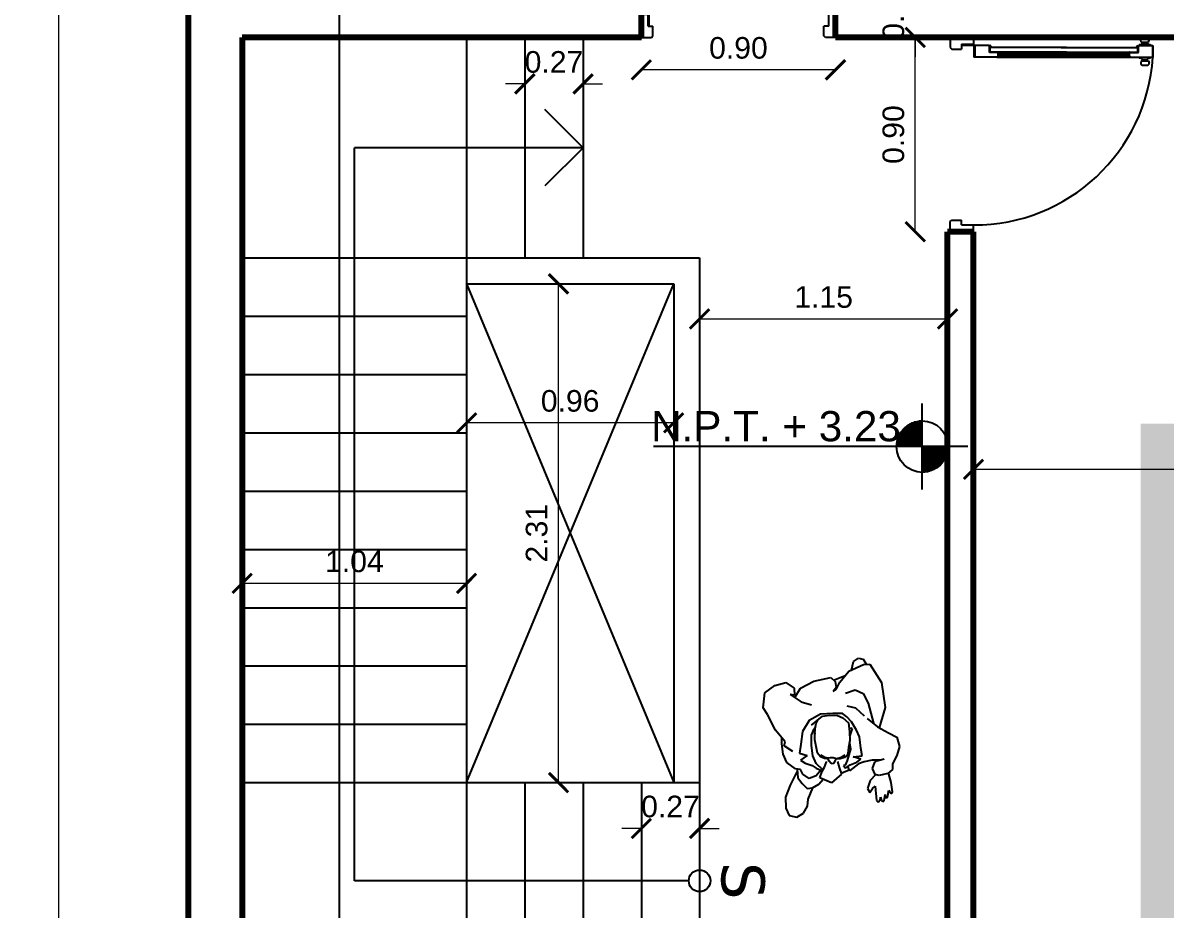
# Model space of a CAD drawing. Header units: inches. Extents: x -2 to 11.2, y -3.4 to 32.7.
# Drawn here: x -0.77 to 4.53, y 5.9 to 10.01 of the extents above; entities that cross this region are included whole.
import ezdxf

# ---------------------------------------------------------------- set-up
doc = ezdxf.new("R2010")
doc.units = ezdxf.units.IN
doc.header["$MEASUREMENT"] = 0
doc.linetypes.add('CONTINUA', pattern=[0])
for name, color, linetype in [('Cotas', 60, 'Continuous'), ('Flecha', 6, 'Continuous'), ('Gradas', 3, 'Continuous'), ('Linea de corte', 30, 'Continuous'), ('Niveles', 86, 'Continuous'), ('Personas', 241, 'Continuous'), ('Puertas', 1, 'Continuous'), ('Textura piso', 8, 'Continuous'), ('Vacio', 156, 'Continuous')]:
    doc.layers.add(name, color=color, linetype=linetype)
doc.layers.add('Paredes', color=5, linetype='Continuous', lineweight=80)
doc.styles.get("Standard").update_dxf_attribs({"font": 'arial.ttf'})
doc.styles.add('style1', font='arial.ttf')
doc.dimstyles.new('Cotas', dxfattribs={"dimtxt": 0.1, "dimasz": 0.09, "dimexe": 0.2, "dimexo": 0.4, "dimgap": 0.05, "dimtad": 1, "dimzin": 0, "dimdsep": 46, "dimtxsty": 'Standard', "dimblk": 'ARCHTICK', "dimcen": 0.09, "dimse1": 1, "dimse2": 1, "dimclrd": 60, "dimclre": 256, "dimadec": 0, "dimazin": 0, "dimtfac": 1, "dimtix": 1, "dimtofl": 0, "dimtmove": 1, "dimatfit": 3, "dimfxl": 0, "dimtolj": 1, "dimtzin": 0, "dimlwd": 9, "dimarcsym": 0})

# ---------------------------------------------------------------- blocks, each defined once
blk = doc.blocks.new('puerta2')
at = {"layer": 'Puertas'}
for p, q in [((150.3377, 38.7222), (150.3377, 38.6142)), ((150.3377, 38.7222), (150.3848, 38.7222)), ((150.3377, 38.7222), (150.3377, 38.6142)), ((150.3377, 38.7222), (150.3848, 38.7222)), ((150.3848, 38.7222), (150.3917, 38.7154)), ((150.3848, 38.7222), (150.3917, 38.7154)), ((150.3917, 38.7154), (150.3917, 38.6704)), ((150.3917, 38.7154), (150.3917, 38.6704)), ((151.1906, 38.7222), (151.1837, 38.7154)), ((151.1906, 38.7222), (151.1837, 38.7154)), ((151.1837, 38.7154), (151.1837, 38.6704)), ((151.1837, 38.7154), (151.1837, 38.6704)), ((151.2377, 38.7222), (151.1906, 38.7222)), ((151.2377, 38.7222), (151.1906, 38.7222)), ((151.2377, 38.7222), (151.2377, 38.6142)), ((151.2377, 38.7222), (151.2377, 38.6142)), ((150.369, 38.6704), (150.369, 38.6142)), ((150.369, 38.6704), (150.3917, 38.6704)), ((150.369, 38.6704), (150.369, 38.6142)), ((150.369, 38.6704), (150.3917, 38.6704)), ((150.3712, 38.6682), (150.3712, 38.6142)), ((150.3733, 38.6682), (150.3712, 38.6682)), ((150.3712, 38.6682), (150.3712, 38.6142)), ((150.3733, 38.6682), (150.3712, 38.6682)), ((150.3733, 38.6682), (150.3733, 38.6142)), ((150.3733, 38.6682), (150.3733, 38.6142)), ((151.2064, 38.6704), (151.1837, 38.6704)), ((151.2064, 38.6704), (151.1837, 38.6704)), ((151.2064, 38.6704), (151.2064, 38.6142)), ((151.2064, 38.6704), (151.2064, 38.6142)), ((150.3377, 38.6142), (150.369, 38.6142)), ((150.3377, 38.6142), (150.369, 38.6142)), ((150.3712, 38.6142), (150.3733, 38.6142)), ((150.3712, 38.6142), (150.3733, 38.6142)), ((150.3755, 38.6121), (150.3755, 38.6099)), ((150.3755, 38.6121), (150.4295, 38.6121)), ((150.3755, 38.6121), (150.3755, 38.6099)), ((150.3755, 38.6121), (150.4295, 38.6121)), ((150.4295, 38.6099), (150.3755, 38.6099)), ((150.4295, 38.6099), (150.3755, 38.6099)), ((150.3755, 38.5409), (150.3755, 38.6078)), ((150.4295, 38.6078), (150.3755, 38.6078)), ((150.3755, 38.6078), (150.4295, 38.6078)), ((150.3755, 38.5409), (150.3755, 38.6078)), ((150.4295, 38.6078), (150.3755, 38.6078)), ((150.3755, 38.6078), (150.4295, 38.6078)), ((150.4295, 38.6099), (150.4295, 38.6121)), ((150.4295, 38.6099), (150.4295, 38.6121)), ((150.4295, 38.5066), (150.4295, 38.6078)), ((150.4295, 38.5066), (150.4295, 38.6078)), ((151.2377, 38.6142), (151.2064, 38.6142)), ((151.2377, 38.6142), (151.2064, 38.6142)), ((150.4083, 38.5409), (150.3755, 38.5409)), ((150.4083, 38.5409), (150.3755, 38.5409)), ((150.3824, 38.5387), (150.3755, 38.5387)), ((150.3824, 38.5387), (150.3755, 38.5387)), ((150.3824, 38.5319), (150.3824, 38.5387)), ((150.3824, 38.5319), (150.3824, 38.5387)), ((150.3845, 38.1829), (150.3845, 38.5387)), ((150.3845, 38.2082), (150.3845, 38.5387)), ((150.3845, 38.5387), (150.4061, 38.5387)), ((150.4061, 38.5387), (150.3845, 38.5387)), ((150.3845, 38.1829), (150.3845, 38.5387)), ((150.3845, 38.2082), (150.3845, 38.5387)), ((150.3845, 38.5387), (150.4061, 38.5387)), ((150.4061, 38.5387), (150.3845, 38.5387)), ((150.4061, 38.4998), (150.4061, 38.5387)), ((150.4061, 38.4998), (150.4061, 38.5387)), ((150.4083, 38.4998), (150.4083, 38.5409)), ((150.4083, 38.4998), (150.4083, 38.5409)), ((150.4061, 38.4998), (150.4053, 38.4989)), ((150.4061, 38.4998), (150.4053, 38.4989)), ((150.4061, 38.498), (150.4053, 38.4989)), ((150.4061, 38.498), (150.4053, 38.4989)), ((150.4061, 38.1829), (150.4061, 38.498)), ((150.4061, 38.2082), (150.4061, 38.498)), ((150.4061, 38.1829), (150.4061, 38.498)), ((150.4061, 38.2082), (150.4061, 38.498)), ((150.4226, 38.4998), (150.4083, 38.4998)), ((150.4226, 38.4998), (150.4083, 38.4998)), ((150.4131, 38.4998), (150.4131, 37.8913)), ((150.4131, 38.4998), (150.4131, 37.8913)), ((150.4195, 38.4998), (150.4195, 37.8913)), ((150.4195, 38.4998), (150.4195, 37.8913)), ((150.4226, 38.4998), (150.4295, 38.5066)), ((150.4226, 38.4998), (150.4295, 38.5066)), ((150.4259, 38.503), (150.4259, 37.8881)), ((150.4259, 38.503), (150.4259, 37.8881)), ((150.4277, 38.5048), (150.4277, 37.8863)), ((150.4277, 38.5048), (150.4277, 37.8863)), ((150.4295, 38.5066), (150.4295, 37.8845)), ((150.4295, 38.5066), (150.4295, 37.8845)), ((150.3845, 38.2082), (150.3845, 37.8523)), ((150.3845, 38.2082), (150.3845, 37.8523)), ((150.4061, 38.2082), (150.4061, 37.893)), ((150.4061, 38.2082), (150.4061, 37.893)), ((150.3845, 38.1829), (150.3845, 37.8523)), ((150.3845, 38.1829), (150.3845, 37.8523)), ((150.4061, 38.1829), (150.4061, 37.893)), ((150.4061, 38.1829), (150.4061, 37.893)), ((150.4061, 37.893), (150.4053, 37.8922)), ((150.4061, 37.893), (150.4053, 37.8922)), ((150.4061, 37.8913), (150.4053, 37.8922)), ((150.4061, 37.8913), (150.4053, 37.8922)), ((150.4061, 37.8913), (150.4061, 37.8523)), ((150.4061, 37.8913), (150.4061, 37.8523)), ((150.4083, 37.8913), (150.4083, 37.8502)), ((150.4226, 37.8913), (150.4083, 37.8913)), ((150.4083, 37.8913), (150.4083, 37.8502)), ((150.4226, 37.8913), (150.4083, 37.8913)), ((150.4226, 37.8913), (150.4295, 37.8845)), ((150.4226, 37.8913), (150.4295, 37.8845)), ((150.3593, 37.8372), (150.35, 37.8395)), ((150.3593, 37.8372), (150.35, 37.8395)), ((150.3593, 37.8372), (150.3593, 37.8027)), ((150.3593, 37.8372), (150.3593, 37.8027)), ((150.3711, 37.8462), (150.3755, 37.8462)), ((150.3711, 37.8462), (150.3755, 37.8462)), ((150.3824, 37.8523), (150.3755, 37.8523)), ((150.3824, 37.8523), (150.3755, 37.8523)), ((150.4083, 37.8502), (150.3755, 37.8502)), ((150.3755, 37.8502), (150.3755, 37.7833)), ((150.4083, 37.8502), (150.3755, 37.8502)), ((150.3755, 37.8502), (150.3755, 37.7833)), ((150.3824, 37.8592), (150.3824, 37.8523)), ((150.3824, 37.8592), (150.3824, 37.8523)), ((150.3845, 37.8523), (150.4061, 37.8523)), ((150.4061, 37.8523), (150.3845, 37.8523)), ((150.3845, 37.8523), (150.4061, 37.8523)), ((150.4061, 37.8523), (150.3845, 37.8523)), ((150.4295, 37.8845), (150.4295, 37.7833)), ((150.4295, 37.8845), (150.4295, 37.7833)), ((150.4339, 37.8462), (150.4295, 37.8462)), ((150.4339, 37.8462), (150.4295, 37.8462)), ((150.4457, 37.8372), (150.4569, 37.8395)), ((150.4457, 37.8372), (150.4569, 37.8395)), ((150.4457, 37.8372), (150.4457, 37.8027)), ((150.4457, 37.8372), (150.4457, 37.8027)), ((150.3412, 37.8236), (150.3382, 37.8236)), ((150.3382, 37.8236), (150.3382, 37.8162)), ((150.3412, 37.8236), (150.3382, 37.8236)), ((150.3382, 37.8236), (150.3382, 37.8162)), ((150.3382, 37.8162), (150.3412, 37.8162)), ((150.3382, 37.8162), (150.3412, 37.8162)), ((150.3412, 37.8313), (150.3412, 37.8085)), ((150.3412, 37.8313), (150.3412, 37.8085)), ((150.3412, 37.8162), (150.3412, 37.8236)), ((150.3412, 37.8162), (150.3412, 37.8236)), ((150.3593, 37.8027), (150.35, 37.8004)), ((150.3593, 37.8027), (150.35, 37.8004)), ((150.3593, 37.8301), (150.3654, 37.8301)), ((150.3593, 37.8301), (150.3654, 37.8301)), ((150.3593, 37.8098), (150.3654, 37.8098)), ((150.3593, 37.8098), (150.3654, 37.8098)), ((150.3654, 37.8301), (150.3654, 37.8098)), ((150.3654, 37.8301), (150.3654, 37.8098)), ((150.3711, 37.7936), (150.3755, 37.7936)), ((150.3711, 37.7936), (150.3755, 37.7936)), ((150.4295, 37.7833), (150.3755, 37.7833)), ((150.3755, 37.7833), (150.4295, 37.7833)), ((150.4295, 37.7833), (150.3755, 37.7833)), ((150.3755, 37.7833), (150.4295, 37.7833)), ((150.4339, 37.7936), (150.4295, 37.7936)), ((150.4339, 37.7936), (150.4295, 37.7936)), ((150.4457, 37.8301), (150.4396, 37.8301)), ((150.4396, 37.8301), (150.4396, 37.8098)), ((150.4457, 37.8301), (150.4396, 37.8301)), ((150.4396, 37.8301), (150.4396, 37.8098)), ((150.4457, 37.8098), (150.4396, 37.8098)), ((150.4457, 37.8098), (150.4396, 37.8098)), ((150.4457, 37.8027), (150.4569, 37.8004)), ((150.4457, 37.8027), (150.4569, 37.8004)), ((150.4657, 37.8313), (150.4657, 37.8085)), ((150.4657, 37.8313), (150.4657, 37.8085))]:
    blk.add_line(p, q, dxfattribs=at)
at = {"layer": 'Puertas', "extrusion": (0, 0, -1)}
for centre, major_axis, start_param, end_param in [((150.3733, 38.6121), (0.00153, 0.00153), -1.570796, 4.712389), ((150.3733, 38.6121), (0.00153, 0.00153), -1.570796, 4.712389), ((150.3769, 38.6111), (-0.5865, 0.5865), 2.35245, 3.863557), ((150.3824, 38.5387), (0.00485, 0.00485), 2.356194, 3.926991), ((150.3824, 38.5387), (0.00485, 0.00485), 2.356194, 3.926991), ((150.3493, 37.8313), (0.00575, 0.00575), 3.926991, 5.579394), ((150.3493, 37.8313), (0.00575, 0.00575), 3.926991, 5.579394), ((150.3455, 37.8463), (-0.0182, 0.0182), 2.357943, 3.03977), ((150.3455, 37.8463), (-0.0182, 0.0182), 2.357943, 3.03977), ((150.3824, 37.8523), (-0.00485, 0.00485), 5.497787, 7.068583), ((150.3824, 37.8523), (-0.00485, 0.00485), 5.497787, 7.068583), ((150.4595, 37.8463), (-0.0182, 0.0182), 4.814212, 5.496038), ((150.4595, 37.8463), (-0.0182, 0.0182), 4.814212, 5.496038), ((150.4575, 37.8313), (-0.00575, 0.00575), 0.703791, 2.356194), ((150.4575, 37.8313), (-0.00575, 0.00575), 0.703791, 2.356194), ((150.3493, 37.8085), (-0.00575, 0.00575), 3.845384, 5.497787), ((150.3493, 37.8085), (-0.00575, 0.00575), 3.845384, 5.497787), ((150.3455, 37.7936), (-0.0182, 0.0182), 1.672619, 2.354446), ((150.3455, 37.7936), (-0.0182, 0.0182), 1.672619, 2.354446), ((150.4595, 37.7936), (-0.0182, 0.0182), 5.499536, 6.181362), ((150.4595, 37.7936), (-0.0182, 0.0182), 5.499536, 6.181362), ((150.4575, 37.8085), (-0.00575, 0.00575), 2.356194, 4.008598), ((150.4575, 37.8085), (-0.00575, 0.00575), 2.356194, 4.008598)]:
    blk.add_ellipse(centre, major_axis=major_axis, ratio=1, start_param=start_param, end_param=end_param, dxfattribs=at)
blk = doc.blocks.new('persona2')
at = {"layer": 'Personas', "color": 30, "linetype": 'ByBlock'}
for p, q in [((45.0493, 30.947), (45.0801, 30.9681)), ((45.0801, 30.9681), (45.1494, 30.9605)), ((45.1494, 30.9605), (45.184, 30.9143)), ((44.9223, 30.8662), (44.9762, 30.9105)), ((44.9762, 30.9105), (45.0493, 30.947)), ((45.184, 30.9143), (45.1975, 30.8624)), ((44.7972, 30.8182), (44.8261, 30.8585)), ((44.8261, 30.8585), (44.8646, 30.8759)), ((44.8646, 30.8759), (44.9127, 30.8816)), ((44.878, 30.8297), (44.9031, 30.8701)), ((44.9031, 30.8701), (44.9223, 30.8662)), ((44.9127, 30.8816), (44.9411, 30.8816)), ((45.1417, 30.8432), (45.1071, 30.7912)), ((45.1378, 30.822), (45.1417, 30.8432)), ((45.1975, 30.8624), (45.1706, 30.8239)), ((44.7549, 30.8066), (44.7299, 30.7874)), ((44.7959, 30.8105), (44.7549, 30.8066)), ((44.7722, 30.7836), (44.7934, 30.7951)), ((44.7934, 30.7951), (44.7972, 30.8182)), ((44.8376, 30.7951), (44.8242, 30.7739)), ((44.8588, 30.7643), (44.8376, 30.7951)), ((44.8703, 30.7989), (44.8588, 30.7643)), ((44.9108, 30.7932), (44.8703, 30.7989)), ((44.9704, 30.7855), (44.9108, 30.7932)), ((45.1071, 30.7912), (45.0936, 30.7432)), ((45.1273, 30.8215), (45.1706, 30.7951)), ((45.1706, 30.8239), (45.1378, 30.822)), ((45.1706, 30.7951), (45.2033, 30.7336)), ((44.7299, 30.7874), (44.7068, 30.7643)), ((44.7068, 30.7643), (44.7087, 30.7393)), ((44.7087, 30.7393), (44.726, 30.7105)), ((44.753, 30.7547), (44.7722, 30.7836)), ((44.7645, 30.722), (44.753, 30.7547)), ((44.8126, 30.7413), (44.8011, 30.722)), ((44.8242, 30.7739), (44.8126, 30.7413)), ((44.8222, 30.722), (44.8569, 30.7374)), ((44.8569, 30.7374), (44.905, 30.7432)), ((44.905, 30.7432), (44.9531, 30.7432)), ((44.9531, 30.7432), (44.9825, 30.7319)), ((45.0205, 30.7547), (44.9704, 30.7855)), ((45.0512, 30.7028), (45.0205, 30.7547)), ((44.726, 30.7105), (44.7487, 30.6903)), ((44.7914, 30.7009), (44.7645, 30.722)), ((44.8011, 30.722), (44.7914, 30.7009)), ((44.7931, 30.6907), (44.8222, 30.722)), ((45.0532, 30.6451), (45.0512, 30.7028)), ((45.2033, 30.7336), (45.2206, 30.6547)), ((45.0532, 30.6009), (45.0532, 30.6451)), ((45.1744, 30.6297), (45.1552, 30.6432)), ((45.1552, 30.6432), (45.1648, 30.6297)), ((45.1648, 30.6297), (45.1994, 30.6124)), ((45.2014, 30.6336), (45.1744, 30.6297)), ((45.2206, 30.6547), (45.2014, 30.6336)), ((45.2087, 30.6416), (45.229, 30.5874)), ((44.7799, 30.5951), (44.7762, 30.6062)), ((44.7914, 30.5693), (44.7799, 30.5951)), ((44.8126, 30.5951), (44.8011, 30.5855)), ((44.8011, 30.5855), (44.8165, 30.5644)), ((44.8145, 30.5874), (44.8126, 30.5951)), ((44.8357, 30.5778), (44.8145, 30.5874)), ((44.8877, 30.5624), (44.8357, 30.5778)), ((45.0147, 30.5586), (45.0378, 30.5797)), ((45.0378, 30.5797), (45.0532, 30.6009)), ((45.0897, 30.5797), (45.0801, 30.5394)), ((45.1475, 30.5855), (45.1629, 30.5413)), ((45.1994, 30.6124), (45.2495, 30.5701)), ((44.7876, 30.5682), (44.8068, 30.574)), ((44.8203, 30.5259), (44.7876, 30.5682)), ((44.8165, 30.5644), (44.828, 30.5336)), ((44.8299, 30.499), (44.8203, 30.5259)), ((44.828, 30.5336), (44.8415, 30.5144)), ((44.8415, 30.5144), (44.853, 30.5509)), ((44.853, 30.5509), (44.8569, 30.5086)), ((44.918, 30.5675), (44.8877, 30.5624)), ((44.9454, 30.5221), (44.9762, 30.5355)), ((44.9762, 30.5355), (45.0147, 30.5586)), ((45.0801, 30.5394), (45.0435, 30.5)), ((45.1629, 30.5413), (45.1455, 30.5048)), ((45.2495, 30.5701), (45.2803, 30.5028)), ((44.8376, 30.4624), (44.8299, 30.499)), ((44.8569, 30.5086), (44.8934, 30.5144)), ((44.8934, 30.5144), (44.9454, 30.5221)), ((45.0301, 30.4855), (44.9916, 30.4375)), ((45.1013, 30.4817), (45.0089, 30.4567)), ((45.1455, 30.5048), (45.1013, 30.4817)), ((45.2822, 30.474), (45.1975, 30.4201)), ((45.2803, 30.5028), (45.2822, 30.474)), ((44.7664, 30.4298), (44.7703, 30.449)), ((44.7761, 30.3894), (44.7664, 30.4298)), ((44.7703, 30.449), (44.7991, 30.4605)), ((44.7991, 30.4605), (44.828, 30.4509)), ((44.828, 30.4509), (44.8338, 30.4413)), ((44.8338, 30.4413), (44.8434, 30.4067)), ((44.8376, 30.4275), (44.8376, 30.4624)), ((44.9916, 30.4375), (44.9646, 30.3875)), ((45.082, 30.4028), (44.9875, 30.4298)), ((45.1975, 30.4201), (45.082, 30.4028)), ((44.7934, 30.3682), (44.7761, 30.3894)), ((44.8203, 30.3682), (44.7934, 30.3682)), ((44.8588, 30.349), (44.8203, 30.3682)), ((44.9646, 30.3875), (44.9435, 30.349)), ((44.9011, 30.3355), (44.8588, 30.349)), ((44.9435, 30.349), (44.9011, 30.3355))]:
    blk.add_line(p, q, dxfattribs=at)
at = {"layer": 'Personas', "color": 18, "linetype": 'ByBlock'}
for p, q in [((44.5817, 30.847), (44.574, 30.8124)), ((44.6144, 30.8624), (44.5817, 30.847)), ((44.6664, 30.8643), (44.6144, 30.8624)), ((44.7222, 30.8432), (44.6664, 30.8643)), ((44.787, 30.8097), (44.7222, 30.8432)), ((44.574, 30.8124), (44.5913, 30.7816)), ((44.5913, 30.7816), (44.624, 30.7624)), ((44.624, 30.7624), (44.6567, 30.7586)), ((44.6567, 30.7586), (44.7099, 30.7373)), ((45.2547, 30.5587), (45.2937, 30.549)), ((45.2937, 30.549), (45.3091, 30.5259)), ((45.3091, 30.5259), (45.3053, 30.5048)), ((45.3053, 30.5048), (45.2812, 30.4887))]:
    blk.add_line(p, q, dxfattribs=at)
at = {"layer": 'Personas', "linetype": 'ByBlock'}
for p, q in [((45, 30.7437), (45.0411, 30.6931)), ((44.8432, 30.6724), (44.845, 30.684)), ((44.845, 30.684), (44.8536, 30.7023)), ((44.8536, 30.7023), (44.8694, 30.7156)), ((44.8694, 30.7156), (44.9004, 30.7229)), ((44.9004, 30.7229), (44.9321, 30.7284)), ((44.9321, 30.7284), (44.9546, 30.729)), ((44.9546, 30.729), (44.982, 30.7266)), ((44.9839, 30.7321), (44.9581, 30.7287)), ((44.965, 30.7296), (45.0094, 30.7217)), ((44.9875, 30.7278), (44.9839, 30.7321)), ((44.9857, 30.726), (44.9875, 30.7278)), ((45.0094, 30.7217), (45.0253, 30.7126)), ((45.0411, 30.6931), (45.046, 30.6597)), ((44.8201, 30.6481), (44.8237, 30.6548)), ((44.8225, 30.642), (44.8201, 30.6481)), ((44.8322, 30.6359), (44.8225, 30.642)), ((44.8237, 30.6548), (44.8335, 30.6621)), ((44.8426, 30.6292), (44.8322, 30.6359)), ((44.8335, 30.6621), (44.8432, 30.667)), ((44.8438, 30.611), (44.8426, 30.6292)), ((44.8432, 30.667), (44.8432, 30.6724)), ((45.046, 30.6597), (45.0442, 30.6238)), ((44.8499, 30.5915), (44.8438, 30.611)), ((44.856, 30.5818), (44.8499, 30.5915)), ((44.8688, 30.5751), (44.856, 30.5818)), ((45.0338, 30.5982), (45.0107, 30.5727)), ((45.0442, 30.6238), (45.0338, 30.5982)), ((44.8956, 30.5721), (44.8688, 30.5751)), ((44.9285, 30.5654), (44.8956, 30.5721)), ((44.9693, 30.5672), (44.9285, 30.5654)), ((44.9839, 30.5556), (44.9515, 30.5664)), ((45.0107, 30.5727), (44.9693, 30.5672)), ((44.9827, 30.569), (44.9869, 30.5611)), ((44.9869, 30.5611), (44.9839, 30.5556)), ((44.7068, 30.4836), (44.6875, 30.474)), ((44.6875, 30.474), (44.7068, 30.4605)), ((44.7433, 30.4721), (44.7068, 30.4836)), ((44.77, 30.4478), (44.7433, 30.4721)), ((44.651, 30.4432), (44.6433, 30.4355)), ((44.6433, 30.4355), (44.6529, 30.4259)), ((44.651, 30.4201), (44.6452, 30.4105)), ((44.7164, 30.449), (44.651, 30.4432)), ((44.6664, 30.424), (44.651, 30.4201)), ((44.6529, 30.4259), (44.6664, 30.424)), ((44.7068, 30.4605), (44.7164, 30.449)), ((44.6452, 30.4105), (44.649, 30.4067)), ((44.649, 30.4067), (44.6779, 30.4028)), ((44.6644, 30.4009), (44.6625, 30.3932)), ((44.6625, 30.3932), (44.6664, 30.3913)), ((44.6779, 30.4028), (44.6644, 30.4009)), ((44.6664, 30.3913), (44.6991, 30.3855)), ((44.6856, 30.3798), (44.6837, 30.3721)), ((44.6837, 30.3721), (44.6914, 30.3682)), ((44.6991, 30.3855), (44.6856, 30.3798)), ((44.6914, 30.3682), (44.7337, 30.374)), ((44.7337, 30.374), (44.7786, 30.3862))]:
    blk.add_line(p, q, dxfattribs=at)
at = {"layer": 'Personas', "color": 5, "linetype": 'ByBlock'}
for p, q in [((44.7318, 30.6509), (44.7549, 30.7047)), ((44.7549, 30.7047), (44.7857, 30.6951)), ((44.7857, 30.6951), (44.8049, 30.6836)), ((44.8049, 30.6836), (44.8299, 30.674)), ((44.7722, 30.6047), (44.7318, 30.6509)), ((44.8299, 30.674), (44.8319, 30.674)), ((44.803, 30.6163), (44.7722, 30.6047)), ((44.8319, 30.624), (44.803, 30.6163))]:
    blk.add_line(p, q, dxfattribs=at)
at = {"layer": 'Personas', "color": 250, "linetype": 'ByBlock'}
for p, q in [((44.8517, 30.684), (44.8487, 30.6682)), ((44.8615, 30.7017), (44.8517, 30.684)), ((44.8499, 30.6439), (44.8456, 30.6274)), ((44.8487, 30.6682), (44.8505, 30.6566)), ((44.8505, 30.6566), (44.8499, 30.6439)), ((44.8456, 30.6274), (44.8517, 30.6049)), ((44.8517, 30.6049), (44.8615, 30.5879))]:
    blk.add_line(p, q, dxfattribs=at)
blk = doc.blocks.new('_ArchTick')
at = {"color": 0, "linetype": 'ByBlock', "const_width": 0.15}
blk.add_lwpolyline([(-0.5, -0.5), (0.5, 0.5)], dxfattribs=at)
blk = doc.blocks.new('*D74')
at = {"layer": 'Cotas', "color": 60, "linetype": 'CONTINUA', "lineweight": 9, "transparency": 16777216}
blk.add_line((-0.6, 0), (-0.6, 30.05), dxfattribs=at)
at = {"layer": 'Defpoints', "color": 0, "transparency": 16777216}
for p in [(-0.6, 30.05), (-0.6, 30.05), (-0.6, 0)]:
    blk.add_point(p, dxfattribs=at)
at = {"layer": 'Cotas', "color": 60, "lineweight": 9, "transparency": 16777216, "xscale": 0.09, "yscale": 0.09, "zscale": 0.09}
for p, rotation in [((-0.6, 30.05), 90), ((-0.6, 0), 270)]:
    blk.add_blockref('_ArchTick', p, dxfattribs=dict(at, rotation=rotation))
at = {"layer": 'Cotas', "color": 0, "transparency": 16777216, "insert": (-0.7011, 15.025), "char_height": 0.1, "attachment_point": 5, "rotation": 90}
blk.add_mtext('\\A1;30.05', dxfattribs=at)
blk = doc.blocks.new('*D84')
at = {"layer": 'Cotas', "color": 60, "linetype": 'CONTINUA', "lineweight": 9, "transparency": 16777216}
blk.add_line((8.9599, 7.9435), (3.6396, 7.9435), dxfattribs=at)
at = {"layer": 'Defpoints', "color": 0, "transparency": 16777216}
for p in [(3.6396, 7.9435), (3.6396, 7.9435), (8.9599, 7.9435)]:
    blk.add_point(p, dxfattribs=at)
at = {"layer": 'Cotas', "color": 60, "lineweight": 9, "transparency": 16777216, "xscale": 0.09, "yscale": 0.09, "zscale": 0.09, "rotation": 180}
blk.add_blockref('_ArchTick', (3.6396, 7.9435), dxfattribs=at)
at = {"layer": 'Cotas', "color": 60, "lineweight": 9, "transparency": 16777216, "xscale": 0.09, "yscale": 0.09, "zscale": 0.09}
blk.add_blockref('_ArchTick', (8.9599, 7.9435), dxfattribs=at)
at = {"layer": 'Cotas', "color": 0, "transparency": 16777216, "insert": (6.2998, 8.0446), "char_height": 0.1, "attachment_point": 5}
blk.add_mtext('\\A1;5.32', dxfattribs=at)
blk = doc.blocks.new('*D87')
at = {"layer": 'Cotas', "color": 60, "linetype": 'CONTINUA', "lineweight": 9, "transparency": 16777216}
blk.add_line((2.37, 8.6405), (3.5196, 8.6405), dxfattribs=at)
at = {"layer": 'Defpoints', "color": 0, "transparency": 16777216}
for p in [(2.37, 8.6405), (3.5196, 8.6405), (3.5196, 8.6405)]:
    blk.add_point(p, dxfattribs=at)
at = {"layer": 'Cotas', "color": 60, "lineweight": 9, "transparency": 16777216, "xscale": 0.09, "yscale": 0.09, "zscale": 0.09, "rotation": 180}
blk.add_blockref('_ArchTick', (2.37, 8.6405), dxfattribs=at)
at = {"layer": 'Cotas', "color": 60, "lineweight": 9, "transparency": 16777216, "xscale": 0.09, "yscale": 0.09, "zscale": 0.09}
blk.add_blockref('_ArchTick', (3.5196, 8.6405), dxfattribs=at)
at = {"layer": 'Cotas', "color": 0, "transparency": 16777216, "insert": (2.9448, 8.7415), "char_height": 0.1, "attachment_point": 5}
blk.add_mtext('\\A1;1.15', dxfattribs=at)
blk = doc.blocks.new('*D88')
at = {"layer": 'Cotas', "color": 60, "linetype": 'CONTINUA', "lineweight": 9, "transparency": 16777216}
for p, q in [((2.1, 6.2804), (2.01, 6.2804)), ((2.37, 6.2804), (2.46, 6.2804))]:
    blk.add_line(p, q, dxfattribs=at)
at = {"layer": 'Defpoints', "color": 0, "transparency": 16777216}
for p in [(2.1, 6.2804), (2.37, 6.2804), (2.37, 6.2804)]:
    blk.add_point(p, dxfattribs=at)
at = {"layer": 'Cotas', "color": 60, "lineweight": 9, "transparency": 16777216, "xscale": 0.09, "yscale": 0.09, "zscale": 0.09}
blk.add_blockref('_ArchTick', (2.1, 6.2804), dxfattribs=at)
at = {"layer": 'Cotas', "color": 60, "lineweight": 9, "transparency": 16777216, "xscale": 0.09, "yscale": 0.09, "zscale": 0.09, "rotation": 180}
blk.add_blockref('_ArchTick', (2.37, 6.2804), dxfattribs=at)
at = {"layer": 'Cotas', "color": 0, "transparency": 16777216, "insert": (2.235, 6.3815), "char_height": 0.1, "attachment_point": 5}
blk.add_mtext('\\A1;0.27', dxfattribs=at)
blk = doc.blocks.new('*D89')
at = {"layer": 'Cotas', "color": 60, "linetype": 'CONTINUA', "lineweight": 9, "transparency": 16777216}
blk.add_line((2.25, 8.1592), (1.29, 8.1592), dxfattribs=at)
at = {"layer": 'Defpoints', "color": 0, "transparency": 16777216}
for p in [(1.29, 8.1592), (1.29, 8.1592), (2.25, 8.1592)]:
    blk.add_point(p, dxfattribs=at)
at = {"layer": 'Cotas', "color": 60, "lineweight": 9, "transparency": 16777216, "xscale": 0.09, "yscale": 0.09, "zscale": 0.09, "rotation": 180}
blk.add_blockref('_ArchTick', (1.29, 8.1592), dxfattribs=at)
at = {"layer": 'Cotas', "color": 60, "lineweight": 9, "transparency": 16777216, "xscale": 0.09, "yscale": 0.09, "zscale": 0.09}
blk.add_blockref('_ArchTick', (2.25, 8.1592), dxfattribs=at)
at = {"layer": 'Cotas', "color": 0, "transparency": 16777216, "insert": (1.77, 8.2603), "char_height": 0.1, "attachment_point": 5}
blk.add_mtext('\\A1;0.96', dxfattribs=at)
blk = doc.blocks.new('*D90')
at = {"layer": 'Cotas', "color": 60, "linetype": 'CONTINUA', "lineweight": 9, "transparency": 16777216}
blk.add_line((1.7161, 6.4929), (1.7161, 8.8029), dxfattribs=at)
at = {"layer": 'Defpoints', "color": 0, "transparency": 16777216}
for p in [(1.7161, 8.8029), (1.7161, 8.8029), (1.7161, 6.4929)]:
    blk.add_point(p, dxfattribs=at)
at = {"layer": 'Cotas', "color": 60, "lineweight": 9, "transparency": 16777216, "xscale": 0.09, "yscale": 0.09, "zscale": 0.09}
for p, rotation in [((1.7161, 8.8029), 90), ((1.7161, 6.4929), 270)]:
    blk.add_blockref('_ArchTick', p, dxfattribs=dict(at, rotation=rotation))
at = {"layer": 'Cotas', "color": 0, "transparency": 16777216, "insert": (1.615, 7.6479), "char_height": 0.1, "attachment_point": 5, "rotation": 90}
blk.add_mtext('\\A1;2.31', dxfattribs=at)
blk = doc.blocks.new('*D91')
at = {"layer": 'Cotas', "color": 60, "linetype": 'CONTINUA', "lineweight": 9, "transparency": 16777216}
blk.add_line((1.29, 7.4157), (0.25, 7.4157), dxfattribs=at)
at = {"layer": 'Defpoints', "color": 0, "transparency": 16777216}
for p in [(0.25, 7.4157), (0.25, 7.4157), (1.29, 7.4157)]:
    blk.add_point(p, dxfattribs=at)
at = {"layer": 'Cotas', "color": 60, "lineweight": 9, "transparency": 16777216, "xscale": 0.09, "yscale": 0.09, "zscale": 0.09, "rotation": 180}
blk.add_blockref('_ArchTick', (0.25, 7.4157), dxfattribs=at)
at = {"layer": 'Cotas', "color": 60, "lineweight": 9, "transparency": 16777216, "xscale": 0.09, "yscale": 0.09, "zscale": 0.09}
blk.add_blockref('_ArchTick', (1.29, 7.4157), dxfattribs=at)
at = {"layer": 'Cotas', "color": 0, "transparency": 16777216, "insert": (0.77, 7.5168), "char_height": 0.1, "attachment_point": 5}
blk.add_mtext('\\A1;1.04', dxfattribs=at)
blk = doc.blocks.new('*D103')
at = {"layer": 'Cotas', "color": 60, "linetype": 'CONTINUA', "lineweight": 9, "transparency": 16777216}
blk.add_line((3.3696, 9.0444), (3.3696, 9.9444), dxfattribs=at)
at = {"layer": 'Defpoints', "color": 0, "transparency": 16777216}
for p in [(3.3696, 9.9444), (3.3696, 9.9444), (3.3696, 9.0444)]:
    blk.add_point(p, dxfattribs=at)
at = {"layer": 'Cotas', "color": 60, "lineweight": 9, "transparency": 16777216, "xscale": 0.09, "yscale": 0.09, "zscale": 0.09}
for p, rotation in [((3.3696, 9.9444), 90), ((3.3696, 9.0444), 270)]:
    blk.add_blockref('_ArchTick', p, dxfattribs=dict(at, rotation=rotation))
at = {"layer": 'Cotas', "color": 0, "transparency": 16777216, "insert": (3.2686, 9.4944), "char_height": 0.1, "attachment_point": 5, "rotation": 90}
blk.add_mtext('\\A1;0.90', dxfattribs=at)
blk = doc.blocks.new('*D104')
at = {"layer": 'Cotas', "color": 60, "linetype": 'CONTINUA', "lineweight": 9, "transparency": 16777216}
blk.add_line((3, 9.7944), (2.1, 9.7944), dxfattribs=at)
at = {"layer": 'Defpoints', "color": 0, "transparency": 16777216}
for p in [(2.1, 9.7944), (2.1, 9.7944), (3, 9.7944)]:
    blk.add_point(p, dxfattribs=at)
at = {"layer": 'Cotas', "color": 60, "lineweight": 9, "transparency": 16777216, "xscale": 0.09, "yscale": 0.09, "zscale": 0.09, "rotation": 180}
blk.add_blockref('_ArchTick', (2.1, 9.7944), dxfattribs=at)
at = {"layer": 'Cotas', "color": 60, "lineweight": 9, "transparency": 16777216, "xscale": 0.09, "yscale": 0.09, "zscale": 0.09}
blk.add_blockref('_ArchTick', (3, 9.7944), dxfattribs=at)
at = {"layer": 'Cotas', "color": 0, "transparency": 16777216, "insert": (2.55, 9.8954), "char_height": 0.1, "attachment_point": 5}
blk.add_mtext('\\A1;0.90', dxfattribs=at)
blk = doc.blocks.new('*D105')
at = {"layer": 'Cotas', "color": 60, "linetype": 'CONTINUA', "lineweight": 9, "transparency": 16777216}
for p, q in [((3.3696, 10.1944), (3.3696, 10.2844)), ((3.3696, 9.9444), (3.3696, 9.8544))]:
    blk.add_line(p, q, dxfattribs=at)
at = {"layer": 'Defpoints', "color": 0, "transparency": 16777216}
for p in [(3.3696, 10.1944), (3.3696, 10.1944), (3.3696, 9.9444)]:
    blk.add_point(p, dxfattribs=at)
at = {"layer": 'Cotas', "color": 60, "lineweight": 9, "transparency": 16777216, "xscale": 0.09, "yscale": 0.09, "zscale": 0.09}
for p, rotation in [((3.3696, 10.1944), 270), ((3.3696, 9.9444), 90)]:
    blk.add_blockref('_ArchTick', p, dxfattribs=dict(at, rotation=rotation))
at = {"layer": 'Cotas', "color": 0, "transparency": 16777216, "insert": (3.2686, 10.0694), "char_height": 0.1, "attachment_point": 5, "rotation": 90}
blk.add_mtext('\\A1;0.25', dxfattribs=at)
blk = doc.blocks.new('*D106')
at = {"layer": 'Cotas', "color": 60, "linetype": 'CONTINUA', "lineweight": 9, "transparency": 16777216}
for p, q in [((1.56, 9.7293), (1.47, 9.7293)), ((1.83, 9.7293), (1.92, 9.7293))]:
    blk.add_line(p, q, dxfattribs=at)
at = {"layer": 'Defpoints', "color": 0, "transparency": 16777216}
for p in [(1.56, 9.7293), (1.83, 9.7293), (1.83, 9.7293)]:
    blk.add_point(p, dxfattribs=at)
at = {"layer": 'Cotas', "color": 60, "lineweight": 9, "transparency": 16777216, "xscale": 0.09, "yscale": 0.09, "zscale": 0.09}
blk.add_blockref('_ArchTick', (1.56, 9.7293), dxfattribs=at)
at = {"layer": 'Cotas', "color": 60, "lineweight": 9, "transparency": 16777216, "xscale": 0.09, "yscale": 0.09, "zscale": 0.09, "rotation": 180}
blk.add_blockref('_ArchTick', (1.83, 9.7293), dxfattribs=at)
at = {"layer": 'Cotas', "color": 0, "transparency": 16777216, "insert": (1.695, 9.8303), "char_height": 0.1, "attachment_point": 5}
blk.add_mtext('\\A1;0.27', dxfattribs=at)
blk = doc.blocks.new('Nivel2')
at = {"layer": 'Niveles'}
for p, q in [((46.512, 32.297), (46.512, 32.6947)), ((46.4434, 32.5935), (46.4434, 32.4959)), ((46.512, 32.5942), (46.4444, 32.5942)), ((46.4483, 32.5968), (46.4483, 32.4959)), ((46.512, 32.5991), (46.4522, 32.5991)), ((46.4533, 32.5997), (46.4533, 32.4959)), ((46.4583, 32.6024), (46.4583, 32.4959)), ((46.512, 32.6041), (46.4618, 32.6041)), ((46.4632, 32.6048), (46.4632, 32.4959)), ((46.4682, 32.6069), (46.4682, 32.4959)), ((46.4732, 32.6087), (46.4732, 32.4959)), ((46.512, 32.6091), (46.4743, 32.6091)), ((46.4782, 32.6103), (46.4782, 32.4959)), ((46.4831, 32.6116), (46.4831, 32.4959)), ((46.4881, 32.6128), (46.4881, 32.4959)), ((46.4931, 32.6137), (46.4931, 32.4959)), ((46.512, 32.614), (46.4955, 32.614)), ((46.498, 32.6144), (46.498, 32.4959)), ((46.503, 32.6148), (46.503, 32.4959)), ((46.508, 32.6151), (46.508, 32.4959)), ((46.512, 32.5395), (46.4009, 32.5395)), ((46.512, 32.5444), (46.403, 32.5444)), ((46.4036, 32.5457), (46.4036, 32.4959)), ((46.512, 32.5494), (46.4054, 32.5494)), ((46.512, 32.5544), (46.408, 32.5544)), ((46.4086, 32.5553), (46.4086, 32.4959)), ((46.512, 32.5594), (46.411, 32.5594)), ((46.4135, 32.5632), (46.4135, 32.4959)), ((46.512, 32.5643), (46.4143, 32.5643)), ((46.512, 32.5693), (46.418, 32.5693)), ((46.4185, 32.57), (46.4185, 32.4959)), ((46.512, 32.5743), (46.4221, 32.5743)), ((46.4235, 32.5759), (46.4235, 32.4959)), ((46.512, 32.5792), (46.4267, 32.5792)), ((46.4284, 32.581), (46.4284, 32.4959)), ((46.512, 32.5842), (46.4318, 32.5842)), ((46.4334, 32.5856), (46.4334, 32.4959)), ((46.512, 32.5892), (46.4377, 32.5892)), ((46.4384, 32.5898), (46.4384, 32.4959)), ((46.7232, 32.4959), (45.2662, 32.4959)), ((46.512, 32.4997), (46.3928, 32.4997)), ((46.512, 32.5047), (46.393, 32.5047)), ((46.512, 32.5096), (46.3935, 32.5096)), ((46.3936, 32.5109), (46.3936, 32.4959)), ((46.512, 32.5146), (46.3942, 32.5146)), ((46.512, 32.5196), (46.3951, 32.5196)), ((46.512, 32.5246), (46.3962, 32.5246)), ((46.512, 32.5295), (46.3975, 32.5295)), ((46.3986, 32.533), (46.3986, 32.4959)), ((46.512, 32.5345), (46.3991, 32.5345)), ((46.6313, 32.4947), (46.512, 32.4947)), ((46.6312, 32.4898), (46.512, 32.4898)), ((46.6308, 32.4848), (46.512, 32.4848)), ((46.513, 32.4959), (46.513, 32.3766)), ((46.5179, 32.4959), (46.5179, 32.3767)), ((46.5229, 32.4959), (46.5229, 32.3771)), ((46.5279, 32.4959), (46.5279, 32.3776)), ((46.5328, 32.4959), (46.5328, 32.3784)), ((46.5378, 32.4959), (46.5378, 32.3794)), ((46.5428, 32.4959), (46.5428, 32.3806)), ((46.5478, 32.4959), (46.5478, 32.382)), ((46.5527, 32.4959), (46.5527, 32.3837)), ((46.5577, 32.4959), (46.5577, 32.3857)), ((46.5627, 32.4959), (46.5627, 32.3878)), ((46.5676, 32.4959), (46.5676, 32.3903)), ((46.5726, 32.4959), (46.5726, 32.3931)), ((46.5776, 32.4959), (46.5776, 32.3962)), ((46.5826, 32.4959), (46.5826, 32.3996)), ((46.5875, 32.4959), (46.5875, 32.4035)), ((46.5925, 32.4959), (46.5925, 32.4078)), ((46.5975, 32.4959), (46.5975, 32.4126)), ((46.6024, 32.4959), (46.6024, 32.418)), ((46.6074, 32.4959), (46.6074, 32.4242)), ((46.6124, 32.4959), (46.6124, 32.4314)), ((46.6174, 32.4959), (46.6174, 32.4399)), ((46.6223, 32.4959), (46.6223, 32.4504)), ((46.6273, 32.4959), (46.6273, 32.4651)), ((46.6302, 32.4798), (46.512, 32.4798)), ((46.6295, 32.4748), (46.512, 32.4748)), ((46.6285, 32.4699), (46.512, 32.4699)), ((46.6272, 32.4649), (46.512, 32.4649)), ((46.6258, 32.4599), (46.512, 32.4599)), ((46.6241, 32.455), (46.512, 32.455)), ((46.6222, 32.45), (46.512, 32.45)), ((46.6199, 32.445), (46.512, 32.445)), ((46.6175, 32.44), (46.512, 32.44)), ((46.6147, 32.4351), (46.512, 32.4351)), ((46.6116, 32.4301), (46.512, 32.4301)), ((46.6081, 32.4251), (46.512, 32.4251)), ((46.6042, 32.4202), (46.512, 32.4202)), ((46.5999, 32.4152), (46.512, 32.4152)), ((46.5951, 32.4102), (46.512, 32.4102)), ((46.5896, 32.4052), (46.512, 32.4052)), ((46.5834, 32.4003), (46.512, 32.4003)), ((46.5762, 32.3953), (46.512, 32.3953)), ((46.5677, 32.3903), (46.512, 32.3903)), ((46.557, 32.3854), (46.512, 32.3854)), ((46.542, 32.3804), (46.512, 32.3804))]:
    blk.add_line(p, q, dxfattribs=at)
blk.add_circle((46.512, 32.4959), 0.1193, dxfattribs=at)

msp = doc.modelspace()

# ---------------------------------------------------------------- hatches: boundary and pattern name
at = {"layer": 'Textura piso'}
h = msp.add_hatch(dxfattribs=at)
h.set_pattern_fill('AR-CONC', color=256, scale=0.02, angle=270, style=0)
h.set_pattern_definition([(320, (-41.40976, -126.97242), (-0.01255043, -0.14345204), [0.015, -0.165]), (265, (-41.40976, -126.97242), (0.15043843, 0.02775027), [0.012, -0.132]), (10.4514, (-41.4108, -126.98438), (0.13788791, -0.11570188), [0.01274804, -0.14022842]), (316.1842, (-41.36976, -126.97242), (-0.0331038, -0.2134482), [0.0225, -0.2475]), (6.6356, (-41.37251, -126.9902), (0.19482357, -0.18693254), [0.01912206, -0.2103426]), (261.1842, (-41.36976, -126.97242), (0.19482372, -0.1869324), [0.018, -0.198]), (291, (-41.37976, -126.99242), (-0.08052378, -0.11938141), [0.015, -0.165]), (236, (-41.37976, -126.99242), (0.14503001, -0.04866307), [0.012, -0.132]), (341.4514, (-41.38647, -127.00237), (0.0645061, -0.16804453), [0.01274804, -0.14022842]), (307.5, (-41.409755, -126.97242), (0.06657877, -0.002431971), [0, -0.1304, 0, -0.134, 0, -0.1325]), (277.5, (-41.409755, -126.97242), (0.078882342, -0.052613907), [0, -0.0764, 0, -0.1274, 0, -0.0505]), (237.5, (-41.409755, -126.92782), (-0.004510974, -0.106764487), [0, -0.05, 0, -0.156, 0, -0.207]), (227.5, (-41.409755, -126.90782), (0.020020996, -0.116637234), [0, -0.065, 0, -0.1036, 0, -0.147])])
h.paths.add_polyline_path([(7.588, 4.3322), (7.588, 8.1551), (4.4146, 8.1551), (4.4146, 4.3322)])
h.paths.add_polyline_path([(5.1396, 7.3997, -0.414214), (5.1755, 7.4356), (5.7773, 7.4356), (5.8037, 7.4356, -0.414214), (5.8396, 7.3997), (5.8396, 5.515, -0.414214), (5.8037, 5.4791), (5.8497, 5.4791), (5.8497, 5.425, -0.414214), (5.8856, 5.4609), (7.1659, 5.4609, -0.414214), (7.2018, 5.425), (7.2018, 5.3986), (7.2018, 4.7968, -0.414214), (7.1659, 4.7609), (5.8856, 4.7609, -0.414214), (5.8497, 4.7968), (5.1755, 4.7968), (5.1755, 5.4791, -0.414214), (5.1396, 5.515)], flags=16)
h.paths.add_polyline_path([(5.2937, 7.3532), (5.2473, 7.3997), (5.7773, 7.3997, 0.414214), (5.7952, 7.4176), (5.7952, 7.3997, -0.414214), (5.7593, 7.3638), (5.3191, 7.3638, 0.198912)], flags=0)
h.paths.add_polyline_path([(6.2396, 6.9997), (7.1396, 6.9997), (7.1396, 6.0997), (6.2396, 6.0997)], flags=16)
h.paths.add_polyline_path([(7.13, 4.9404), (7.13, 5.3807, -0.414214), (7.1659, 5.4166), (7.1839, 5.4166, 0.414214), (7.1659, 5.3986), (7.1659, 4.8686), (7.1195, 4.915, 0.198912)], flags=0)
edge = h.paths.add_edge_path(flags=0)
edge.add_line((5.1755, 6.1552), (5.3191, 6.1552))
edge.add_arc((5.3191, 6.1911), 0.0359, 180, 270, ccw=False)
edge.add_line((5.2832, 6.1911), (5.2832, 6.7236))
edge.add_arc((5.3191, 6.7236), 0.0359, 90, 180, ccw=False)
edge.add_line((5.3191, 6.7595), (5.1755, 6.7595))
edge.add_line((5.1755, 6.7595), (5.1755, 6.1552))
edge = h.paths.add_edge_path(flags=0)
edge.add_line((5.1755, 6.1552), (5.3191, 6.1552))
edge.add_arc((5.3191, 6.1911), 0.0359, 180, 270, ccw=False)
edge.add_line((5.2832, 6.1911), (5.2832, 6.7236))
edge.add_arc((5.3191, 6.7236), 0.0359, 90, 180, ccw=False)
edge.add_line((5.3191, 6.7595), (5.1755, 6.7595))
edge.add_line((5.1755, 6.7595), (5.1755, 6.1552))
edge = h.paths.add_edge_path(flags=0)
edge.add_arc((5.8676, 5.3986), 0.0179, 0, 180)
edge.add_line((5.8497, 5.3986), (5.8497, 4.8686))
edge.add_line((5.8497, 4.8686), (5.8856, 4.8686))
edge.add_line((5.8856, 4.8686), (5.8856, 5.3986))
edge = h.paths.add_edge_path(flags=0)
edge.add_arc((5.8676, 5.3986), 0.0179, 0, 180)
edge.add_line((5.8497, 5.3986), (5.8497, 4.8686))
edge.add_line((5.8497, 4.8686), (5.8856, 4.8686))
edge.add_line((5.8856, 4.8686), (5.8856, 5.3986))
h.paths.add_polyline_path([(5.2788, 7.7483), (7.1463, 7.7483), (7.1463, 7.5179), (5.2788, 7.5179)], flags=24)

# ---------------------------------------------------------------- linework, layer by layer
at = {"layer": 'Flecha'}
for p, q in [((1.83, 9.4336), (1.6532, 9.6104)), ((1.83, 9.4336), (0.77, 9.4336)), ((0.77, 6.0379), (0.77, 9.4336)), ((1.83, 9.4336), (1.6532, 9.2568)), ((2.32, 6.0379), (0.77, 6.0379))]:
    msp.add_line(p, q, dxfattribs=at)
msp.add_circle((2.37, 6.0379), 0.05, dxfattribs=at)
at = {"layer": 'Gradas'}
for p, q in [((1.29, 9.9444), (1.29, 5.5829)), ((1.56, 9.9444), (1.56, 8.9229)), ((1.83, 9.9444), (1.83, 8.9229)), ((0.25, 8.9229), (2.37, 8.9229)), ((2.37, 8.9229), (2.37, 5.5829)), ((1.29, 8.8029), (2.25, 8.8029)), ((2.25, 8.8029), (2.25, 6.4929)), ((0.25, 8.6529), (1.29, 8.6529)), ((0.25, 8.3829), (1.29, 8.3829)), ((0.25, 8.1129), (1.29, 8.1129)), ((0.25, 7.8429), (1.29, 7.8429)), ((0.25, 7.5729), (1.29, 7.5729)), ((0.25, 7.3029), (1.29, 7.3029)), ((0.25, 7.0329), (1.29, 7.0329)), ((0.25, 6.7629), (1.29, 6.7629)), ((0.25, 6.4929), (2.37, 6.4929)), ((1.56, 6.4929), (1.56, 5.5829)), ((1.83, 6.4929), (1.83, 5.5829)), ((2.1, 6.4929), (2.1, 5.5829))]:
    msp.add_line(p, q, dxfattribs=at)
at = {"layer": 'Linea de corte'}
msp.add_line((0.7, 32.25), (0.7, -2.2), dxfattribs=at)
at = {"layer": 'Paredes'}
for p, q in [((0, 30.05), (0, 0)), ((2.1, 9.9444), (2.1, 10.1944)), ((3, 9.9444), (3, 10.1944)), ((0.25, 9.9444), (0.25, 5.5829)), ((2.1, 9.9444), (0.25, 9.9444)), ((5.3119, 9.9444), (3, 9.9444)), ((3.6396, 9.0444), (3.5196, 9.0444)), ((3.5196, 5.5829), (3.5196, 9.0444)), ((3.6396, 5.5829), (3.6396, 9.0444))]:
    msp.add_line(p, q, dxfattribs=at)
at = {"layer": 'Vacio'}
for p, q in [((1.29, 6.4929), (2.25, 8.8029)), ((1.29, 8.8029), (2.25, 6.4929))]:
    msp.add_line(p, q, dxfattribs=at)

# ---------------------------------------------------------------- block references
at = {"xscale": -1}
for p, rotation in [((-148.2377, 48.6666), 180), ((42.2539, 160.2821), 90)]:
    msp.add_blockref('puerta2', p, dxfattribs=dict(at, rotation=rotation))
msp.add_blockref('Nivel2', (-43.1098, -24.4467))
at = {"layer": 'Personas', "rotation": 90}
msp.add_blockref('persona2', (33.6325, -38.2407), dxfattribs=at)

# ---------------------------------------------------------------- texts
at = {"layer": 'Flecha', "insert": (2.57, 6.0379), "char_height": 0.2, "width": 0.100333, "attachment_point": 5, "rotation": 270}
msp.add_mtext('{\\fVerdana|b0|i0|c0|p34;S}', dxfattribs=at)
at = {"layer": 'Niveles', "insert": (2.1454, 8.2137), "char_height": 0.14, "width": 1.847722, "attachment_point": 1, "style": 'style1'}
msp.add_mtext('N.P.T. + 3.23', dxfattribs=at)

# ---------------------------------------------------------------- dimensions: what is measured, and where the dimension line sits
at = {"layer": 'Cotas'}
for base, p1, p2, picture, middle in [((-0.6, 30.05), (-0.6, 0), (-0.6, 30.05), '*D74', (-0.7011, 15.025)), ((3.3696, 10.1944), (3.3696, 9.9444), (3.3696, 10.1944), '*D105', (3.2686, 10.0694)), ((3.3696, 9.9444), (3.3696, 9.0444), (3.3696, 9.9444), '*D103', (3.2686, 9.4944)), ((1.7161, 8.8029), (1.7161, 6.4929), (1.7161, 8.8029), '*D90', (1.615, 7.6479))]:
    dim = msp.add_linear_dim(base=base, p1=p1, p2=p2, angle=270, dimstyle='Cotas', dxfattribs=at)
    dim.commit()
    dim.dimension.update_dxf_attribs({"geometry": picture, "text_midpoint": middle})
for base, p1, p2, picture, middle in [((2.1, 9.7944), (3, 9.7944), (2.1, 9.7944), '*D104', (2.55, 9.8954)), ((1.83, 9.7293), (1.56, 9.7293), (1.83, 9.7293), '*D106', (1.695, 9.8303)), ((3.5196, 8.6405), (2.37, 8.6405), (3.5196, 8.6405), '*D87', (2.9448, 8.7415)), ((1.29, 8.1592), (2.25, 8.1592), (1.29, 8.1592), '*D89', (1.77, 8.2603)), ((3.6396, 7.9435), (8.9599, 7.9435), (3.6396, 7.9435), '*D84', (6.2998, 8.0446)), ((0.25, 7.4157), (1.29, 7.4157), (0.25, 7.4157), '*D91', (0.77, 7.5168)), ((2.37, 6.2804), (2.1, 6.2804), (2.37, 6.2804), '*D88', (2.235, 6.3815))]:
    dim = msp.add_linear_dim(base=base, p1=p1, p2=p2, dimstyle='Cotas', dxfattribs=at)
    dim.commit()
    dim.dimension.update_dxf_attribs({"geometry": picture, "text_midpoint": middle})

doc.saveas('drawing.dxf')
